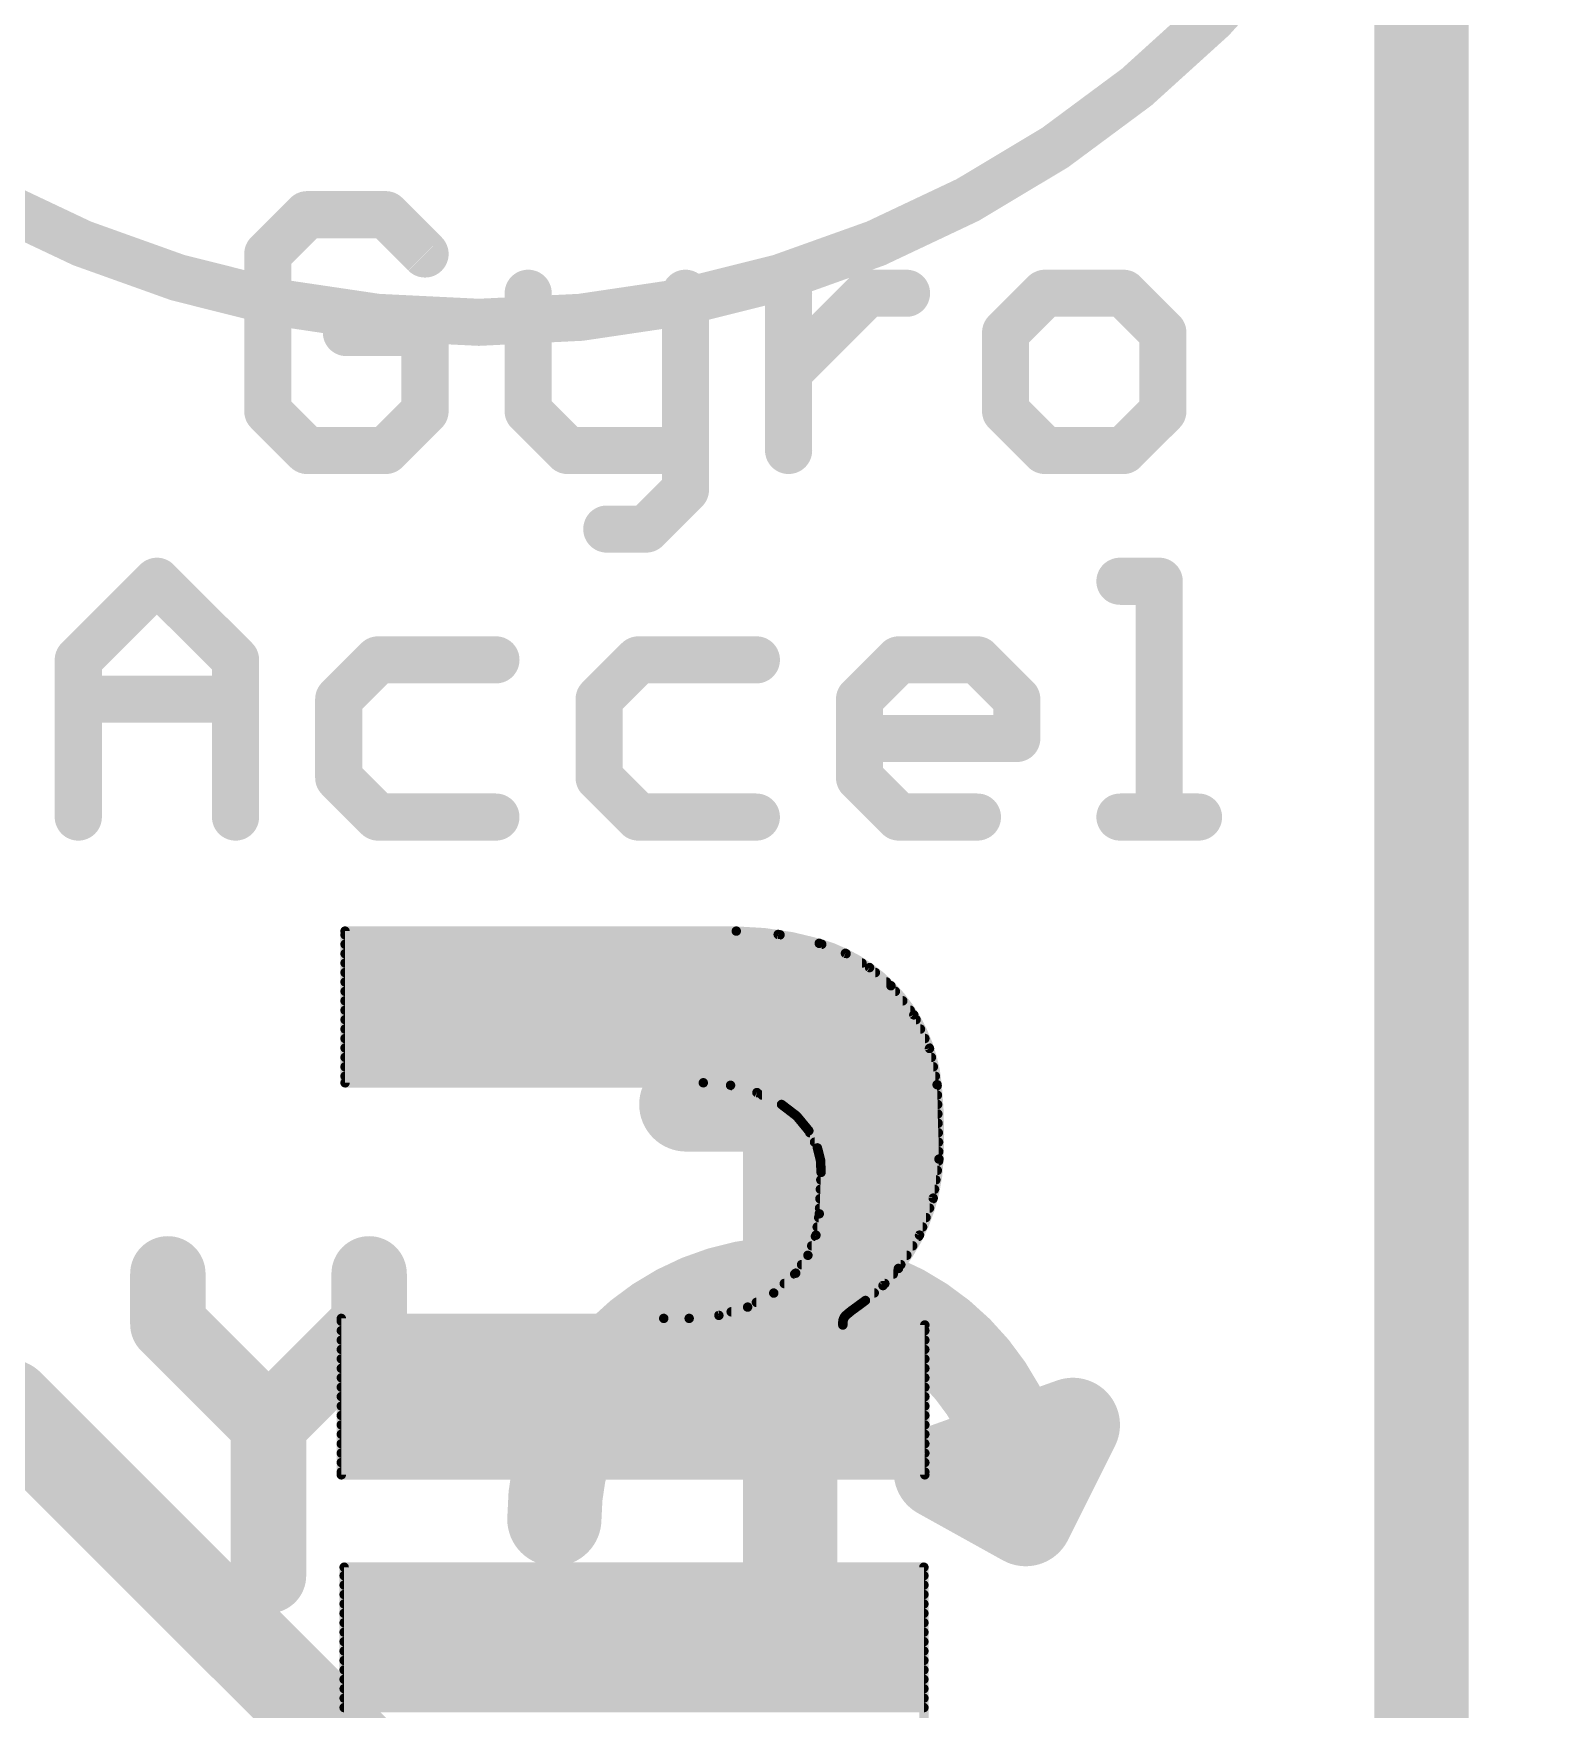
# Model space of a CAD drawing. Extents: x -1.8 to 15.6, y -0.3 to 28.3.
# Drawn here: x 11.5 to 15.557, y 18.867 to 23.384 of the extents above; entities that cross this region are included whole.
import ezdxf

# ---------------------------------------------------------------- set-up
doc = ezdxf.new("R2010")
doc.units = 0
for name, color, linetype in [('1', 12, 'CONTINUOUS'), ('16', 132, 'CONTINUOUS'), ('20', 53, 'CONTINUOUS'), ('21', 53, 'CONTINUOUS'), ('22', 53, 'CONTINUOUS'), ('39', 12, 'CONTINUOUS')]:
    doc.layers.add(name, color=color, linetype=linetype)

msp = doc.modelspace()

# ---------------------------------------------------------------- linework, layer by layer
at = {"layer": '1', "const_width": 0.254}
for points in [[(15.24, 0), (15.24, 27.94)], [(11.43, 19.685), (7.635, 19.685)], [(13.081, 18.034), (11.43, 19.685)]]:
    msp.add_lwpolyline(points, dxfattribs=at)
at = {"layer": '1', "const_width": 0.127}
for points in [[(11.4749, 19.7299, 1), (11.3851, 19.6401)], [(11.43, 19.6215, 1), (11.43, 19.7485)]]:
    msp.add_lwpolyline(points, format="xyb", dxfattribs=at)
at = {"layer": '16', "const_width": 0.254}
msp.add_lwpolyline([(15.24, 0), (15.24, 27.94)], dxfattribs=at)
at = {"layer": '20', "const_width": 0.2032}
msp.add_lwpolyline([(15.24, 0), (15.24, 27.94)], dxfattribs=at)
at = {"layer": '21'}
for points, const_width in [([(12.237, 22.8961), (12.131, 22.7902)], 0.127), ([(12.4488, 22.8961), (12.237, 22.8961)], 0.127), ([(12.5547, 22.7902), (12.4488, 22.8961)], 0.127), ([(12.131, 22.7902), (12.131, 22.3665)], 0.127), ([(12.8327, 22.6843), (12.8327, 22.3665)], 0.127), ([(13.2564, 22.6843), (13.2564, 22.1546)], 0.127), ([(13.5343, 22.2606), (13.5343, 22.6843)], 0.127), ([(13.5343, 22.4724), (13.7462, 22.6843)], 0.127), ([(13.7462, 22.6843), (13.8521, 22.6843)], 0.127), ([(14.2249, 22.6843), (14.119, 22.5783)], 0.127), ([(14.4368, 22.6843), (14.2249, 22.6843)], 0.127), ([(14.5427, 22.5783), (14.4368, 22.6843)], 0.127), ([(12.5547, 22.5783), (12.3429, 22.5783)], 0.127), ([(12.5547, 22.3665), (12.5547, 22.5783)], 0.127), ([(14.119, 22.5783), (14.119, 22.3665)], 0.127), ([(14.5427, 22.3665), (14.5427, 22.5783)], 0.127), ([(12.131, 22.3665), (12.237, 22.2606)], 0.127), ([(12.4488, 22.2606), (12.5547, 22.3665)], 0.127), ([(12.8327, 22.3665), (12.9386, 22.2606)], 0.127), ([(14.119, 22.3665), (14.2249, 22.2606)], 0.127), ([(14.4368, 22.2606), (14.5427, 22.3665)], 0.127), ([(12.237, 22.2606), (12.4488, 22.2606)], 0.127), ([(12.9386, 22.2606), (13.2564, 22.2606)], 0.127), ([(14.2249, 22.2606), (14.4368, 22.2606)], 0.127), ([(13.2564, 22.1546), (13.1504, 22.0487)], 0.127), ([(13.1504, 22.0487), (13.0445, 22.0487)], 0.127), ([(11.6205, 21.6962), (11.8323, 21.908)], 0.127), ([(11.8323, 21.908), (12.0442, 21.6962)], 0.127), ([(14.4271, 21.908), (14.533, 21.908)], 0.127), ([(14.533, 21.908), (14.533, 21.2725)], 0.127), ([(11.6205, 21.2725), (11.6205, 21.6962)], 0.127), ([(12.0442, 21.6962), (12.0442, 21.2725)], 0.127), ([(12.4281, 21.6962), (12.3221, 21.5903)], 0.127), ([(12.7458, 21.6962), (12.4281, 21.6962)], 0.127), ([(13.1297, 21.6962), (13.0238, 21.5903)], 0.127), ([(13.4475, 21.6962), (13.1297, 21.6962)], 0.127), ([(13.7254, 21.5903), (13.8313, 21.6962)], 0.127), ([(13.8313, 21.6962), (14.0432, 21.6962)], 0.127), ([(14.0432, 21.6962), (14.1491, 21.5903)], 0.127), ([(11.6205, 21.5903), (12.0442, 21.5903)], 0.127), ([(12.3221, 21.5903), (12.3221, 21.3784)], 0.127), ([(13.0238, 21.5903), (13.0238, 21.3784)], 0.127), ([(13.7254, 21.3784), (13.7254, 21.5903)], 0.127), ([(14.1491, 21.5903), (14.1491, 21.4843)], 0.127), ([(14.1491, 21.4843), (13.7254, 21.4843)], 0.127), ([(12.3221, 21.3784), (12.4281, 21.2725)], 0.127), ([(13.0238, 21.3784), (13.1297, 21.2725)], 0.127), ([(13.8313, 21.2725), (13.7254, 21.3784)], 0.127), ([(12.4281, 21.2725), (12.7458, 21.2725)], 0.127), ([(13.1297, 21.2725), (13.4475, 21.2725)], 0.127), ([(14.0432, 21.2725), (13.8313, 21.2725)], 0.127), ([(14.4271, 21.2725), (14.6389, 21.2725)], 0.127), ([(13.5382, 20.7772), (13.2842, 20.5232)], 0.254), ([(13.5382, 20.7772), (13.5382, 18.9992)], 0.254), ([(13.5382, 20.7772), (13.7922, 20.5232)], 0.254), ([(13.2588, 20.4978), (13.8176, 20.4978)], 0.254), ([(11.8618, 20.0413), (11.8618, 19.9057)], 0.2032), ([(12.4041, 19.9057), (12.4041, 20.0413)], 0.2032), ([(11.8618, 19.9057), (12.133, 19.6345)], 0.2032), ([(12.133, 19.6345), (12.4041, 19.9057)], 0.2032), ([(13.9446, 19.5072), (14.3002, 19.6342)], 0.254), ([(14.1732, 19.3802), (14.3002, 19.6342)], 0.254), ([(12.133, 19.6345), (12.133, 19.2278)], 0.2032), ([(14.1732, 19.3802), (13.9446, 19.5072)], 0.254)]:
    msp.add_lwpolyline(points, dxfattribs=dict(at, const_width=const_width))
for points, const_width in [([(12.237, 22.9279, 1), (12.237, 22.8644)], 0.0635), ([(12.2594, 22.8737, 1), (12.2145, 22.9186)], 0.0635), ([(12.4713, 22.9186, 1), (12.4264, 22.8737)], 0.0635), ([(12.4488, 22.8644, 1), (12.4488, 22.9279)], 0.0635), ([(12.1628, 22.7902, 1), (12.0993, 22.7902)], 0.0635), ([(12.1086, 22.8126, 1), (12.1535, 22.7677)], 0.0635), ([(12.5323, 22.7677, 1), (12.5772, 22.8126)], 0.0635), ([(12.8644, 22.6843, 1), (12.8009, 22.6843)], 0.0635), ([(13.2881, 22.6843, 1), (13.2246, 22.6843)], 0.0635), ([(13.5661, 22.6843, 1), (13.5026, 22.6843)], 0.0635), ([(13.7462, 22.716, 1), (13.7462, 22.6525)], 0.0635), ([(13.7686, 22.6618, 1), (13.7237, 22.7067)], 0.0635), ([(13.8521, 22.6525, 1), (13.8521, 22.716)], 0.0635), ([(14.2249, 22.716, 1), (14.2249, 22.6525)], 0.0635), ([(14.2474, 22.6618, 1), (14.2025, 22.7067)], 0.0635), ([(14.4592, 22.7067, 1), (14.4143, 22.6618)], 0.0635), ([(14.4368, 22.6525, 1), (14.4368, 22.716)], 0.0635), ([(12.3429, 22.6101, 1), (12.3429, 22.5466)], 0.0635), ([(12.5865, 22.5783, 1), (12.523, 22.5783)], 0.0635), ([(12.5547, 22.5466, 1), (12.5547, 22.6101)], 0.0635), ([(14.1508, 22.5783, 1), (14.0873, 22.5783)], 0.0635), ([(14.0966, 22.6008, 1), (14.1415, 22.5559)], 0.0635), ([(14.5745, 22.5783, 1), (14.511, 22.5783)], 0.0635), ([(14.5203, 22.5559, 1), (14.5652, 22.6008)], 0.0635), ([(13.5119, 22.4949, 1), (13.5568, 22.45)], 0.0635), ([(12.1535, 22.3889, 1), (12.1086, 22.344)], 0.0635), ([(12.5772, 22.344, 1), (12.5323, 22.3889)], 0.0635), ([(12.8551, 22.3889, 1), (12.8102, 22.344)], 0.0635), ([(14.1415, 22.3889, 1), (14.0966, 22.344)], 0.0635), ([(14.5652, 22.344, 1), (14.5203, 22.3889)], 0.0635), ([(12.0993, 22.3665, 1), (12.1628, 22.3665)], 0.0635), ([(12.523, 22.3665, 1), (12.5865, 22.3665)], 0.0635), ([(12.8009, 22.3665, 1), (12.8644, 22.3665)], 0.0635), ([(14.0873, 22.3665, 1), (14.1508, 22.3665)], 0.0635), ([(14.511, 22.3665, 1), (14.5745, 22.3665)], 0.0635), ([(12.237, 22.2923, 1), (12.237, 22.2288)], 0.0635), ([(12.4488, 22.2288, 1), (12.4488, 22.2923)], 0.0635), ([(12.9386, 22.2923, 1), (12.9386, 22.2288)], 0.0635), ([(13.2564, 22.2288, 1), (13.2564, 22.2923)], 0.0635), ([(14.2249, 22.2923, 1), (14.2249, 22.2288)], 0.0635), ([(14.4368, 22.2288, 1), (14.4368, 22.2923)], 0.0635), ([(12.2145, 22.2381, 1), (12.2594, 22.283)], 0.0635), ([(12.4264, 22.283, 1), (12.4713, 22.2381)], 0.0635), ([(12.9161, 22.2381, 1), (12.9611, 22.283)], 0.0635), ([(13.5026, 22.2606, 1), (13.5661, 22.2606)], 0.0635), ([(14.2025, 22.2381, 1), (14.2474, 22.283)], 0.0635), ([(14.4143, 22.283, 1), (14.4592, 22.2381)], 0.0635), ([(13.2246, 22.1546, 1), (13.2881, 22.1546)], 0.0635), ([(13.2788, 22.1322, 1), (13.2339, 22.1771)], 0.0635), ([(13.0445, 22.0805, 1), (13.0445, 22.017)], 0.0635), ([(13.128, 22.0712, 1), (13.1729, 22.0263)], 0.0635), ([(13.1504, 22.017, 1), (13.1504, 22.0805)], 0.0635), ([(11.8548, 21.9305, 1), (11.8099, 21.8856)], 0.0635), ([(11.8548, 21.8856, 1), (11.8099, 21.9305)], 0.0635), ([(14.4271, 21.9398, 1), (14.4271, 21.8763)], 0.0635), ([(14.5647, 21.908, 1), (14.5012, 21.908)], 0.0635), ([(14.533, 21.8763, 1), (14.533, 21.9398)], 0.0635), ([(11.6523, 21.6962, 1), (11.5887, 21.6962)], 0.0635), ([(11.598, 21.7186, 1), (11.643, 21.6737)], 0.0635), ([(12.0759, 21.6962, 1), (12.0124, 21.6962)], 0.0635), ([(12.0217, 21.6737, 1), (12.0666, 21.7186)], 0.0635), ([(12.4281, 21.7279, 1), (12.4281, 21.6644)], 0.0635), ([(12.4505, 21.6737, 1), (12.4056, 21.7186)], 0.0635), ([(12.7458, 21.6644, 1), (12.7458, 21.7279)], 0.0635), ([(13.1297, 21.7279, 1), (13.1297, 21.6644)], 0.0635), ([(13.1521, 21.6737, 1), (13.1072, 21.7186)], 0.0635), ([(13.4475, 21.6644, 1), (13.4475, 21.7279)], 0.0635), ([(13.8313, 21.7279, 1), (13.8313, 21.6644)], 0.0635), ([(13.8538, 21.6737, 1), (13.8089, 21.7186)], 0.0635), ([(14.0656, 21.7186, 1), (14.0207, 21.6737)], 0.0635), ([(14.0432, 21.6644, 1), (14.0432, 21.7279)], 0.0635), ([(11.6205, 21.622, 1), (11.6205, 21.5585)], 0.0635), ([(12.0442, 21.5585, 1), (12.0442, 21.622)], 0.0635), ([(12.3539, 21.5903, 1), (12.2904, 21.5903)], 0.0635), ([(12.2997, 21.6127, 1), (12.3446, 21.5678)], 0.0635), ([(13.0555, 21.5903, 1), (12.992, 21.5903)], 0.0635), ([(13.0013, 21.6127, 1), (13.0462, 21.5678)], 0.0635), ([(13.7572, 21.5903, 1), (13.6937, 21.5903)], 0.0635), ([(13.703, 21.6127, 1), (13.7479, 21.5678)], 0.0635), ([(14.1809, 21.5903, 1), (14.1174, 21.5903)], 0.0635), ([(14.1267, 21.5678, 1), (14.1716, 21.6127)], 0.0635), ([(13.7254, 21.5161, 1), (13.7254, 21.4526)], 0.0635), ([(14.1491, 21.4526, 1), (14.1491, 21.5161)], 0.0635), ([(14.1174, 21.4843, 1), (14.1809, 21.4843)], 0.0635), ([(12.3446, 21.4009, 1), (12.2997, 21.356)], 0.0635), ([(13.0462, 21.4009, 1), (13.0013, 21.356)], 0.0635), ([(13.7479, 21.4009, 1), (13.703, 21.356)], 0.0635), ([(12.2904, 21.3784, 1), (12.3539, 21.3784)], 0.0635), ([(12.992, 21.3784, 1), (13.0555, 21.3784)], 0.0635), ([(13.6937, 21.3784, 1), (13.7572, 21.3784)], 0.0635), ([(12.4281, 21.3042, 1), (12.4281, 21.2408)], 0.0635), ([(12.4056, 21.25, 1), (12.4505, 21.295)], 0.0635), ([(12.7458, 21.2408, 1), (12.7458, 21.3042)], 0.0635), ([(13.1297, 21.3042, 1), (13.1297, 21.2408)], 0.0635), ([(13.1072, 21.25, 1), (13.1521, 21.295)], 0.0635), ([(13.4475, 21.2408, 1), (13.4475, 21.3042)], 0.0635), ([(13.8313, 21.3042, 1), (13.8313, 21.2408)], 0.0635), ([(13.8089, 21.25, 1), (13.8538, 21.295)], 0.0635), ([(14.0432, 21.2408, 1), (14.0432, 21.3042)], 0.0635), ([(14.4271, 21.3042, 1), (14.4271, 21.2408)], 0.0635), ([(14.6389, 21.2408, 1), (14.6389, 21.3042)], 0.0635), ([(11.5887, 21.2725, 1), (11.6523, 21.2725)], 0.0635), ([(12.0124, 21.2725, 1), (12.0759, 21.2725)], 0.0635), ([(14.5012, 21.2725, 1), (14.5647, 21.2725)], 0.0635), ([(13.6017, 20.7772, 1), (13.4747, 20.7772)], 0.127), ([(13.5831, 20.8221, 1), (13.4933, 20.7323)], 0.127), ([(13.5831, 20.7323, 1), (13.4933, 20.8221)], 0.127), ([(13.2588, 20.5613, 1), (13.2588, 20.4343)], 0.127), ([(13.2393, 20.5681, 1), (13.3291, 20.4783)], 0.127), ([(13.7473, 20.4783, 1), (13.8371, 20.5681)], 0.127), ([(13.8176, 20.4343, 1), (13.8176, 20.5613)], 0.127), ([(11.9126, 20.0413, 1), (11.811, 20.0413)], 0.1016), ([(12.4549, 20.0413, 1), (12.3533, 20.0413)], 0.1016), ([(14.1732, 19.3802, 1), (12.9032, 19.3802)], 0.254), ([(11.8977, 19.9416, 1), (11.8259, 19.8698)], 0.1016), ([(12.44, 19.8698, 1), (12.3682, 19.9416)], 0.1016), ([(11.811, 19.9057, 1), (11.9126, 19.9057)], 0.1016), ([(12.3533, 19.9057, 1), (12.4549, 19.9057)], 0.1016), ([(14.357, 19.6058, 1), (14.2434, 19.6626)], 0.127), ([(14.3216, 19.5744, 1), (14.2788, 19.694)], 0.127), ([(12.097, 19.6705, 1), (12.1689, 19.5986)], 0.1016), ([(12.1838, 19.6345, 1), (12.0822, 19.6345)], 0.1016), ([(12.097, 19.5986, 1), (12.1689, 19.6705)], 0.1016), ([(13.9754, 19.5627, 1), (13.9138, 19.4517)], 0.127), ([(13.9232, 19.567, 1), (13.966, 19.4474)], 0.127), ([(14.1164, 19.4086, 1), (14.23, 19.3518)], 0.127), ([(14.1424, 19.3247, 1), (14.204, 19.4357)], 0.127), ([(12.8397, 19.3802, 1), (12.9667, 19.3802)], 0.127), ([(14.1097, 19.3802, 1), (14.2367, 19.3802)], 0.127), ([(12.0822, 19.2278, 1), (12.1838, 19.2278)], 0.1016), ([(13.4747, 18.9992, 1), (13.6017, 18.9992)], 0.127)]:
    msp.add_lwpolyline(points, format="xyb", dxfattribs=dict(at, const_width=const_width))
at = {"layer": '22'}
for points, const_width in [([(12.3393, 20.9715, 1), (12.3393, 20.9588)], 0.0127), ([(12.3393, 20.9715, 1), (12.3393, 20.9588)], 0.0127), ([(12.3456, 20.9651, 1), (12.3329, 20.9651)], 0.0127), ([(12.3456, 20.9651, 1), (12.3329, 20.9651)], 0.0127), ([(12.3393, 20.9614, 1), (12.3393, 20.9487)], 0.0127), ([(13.3939, 20.9715, 1), (13.3929, 20.9588)], 0.0127), ([(13.3935, 20.9715, 1), (13.3933, 20.9588)], 0.0127), ([(13.617, 20.9321, 0.0668), (13.3934, 20.9651)], 0.0254), ([(13.3934, 20.9588, 1), (13.3934, 20.9715)], 0.0127), ([(13.3934, 20.9588, 1), (13.3934, 20.9715)], 0.0127), ([(13.5076, 20.9623, 1), (13.5049, 20.9499)], 0.0127), ([(13.5058, 20.9498, 1), (13.5068, 20.9624)], 0.0127), ([(13.5113, 20.9487, 1), (13.5113, 20.9614)], 0.0127), ([(12.3393, 20.936, 1), (12.3393, 20.9232)], 0.0127), ([(12.3393, 20.9106, 1), (12.3393, 20.8978)], 0.0127), ([(13.6192, 20.9381, 1), (13.6147, 20.9262)], 0.0127), ([(13.81, 20.8178, 0.1281), (13.617, 20.9321)], 0.0254), ([(13.6187, 20.9382, 1), (13.6152, 20.926)], 0.0127), ([(13.6152, 20.926, 1), (13.6187, 20.9382)], 0.0127), ([(13.6156, 20.9259, 1), (13.6183, 20.9383)], 0.0127), ([(13.6236, 20.9232, 1), (13.6236, 20.936)], 0.0127), ([(13.6907, 20.9107, 1), (13.6843, 20.8997)], 0.0127), ([(13.6852, 20.8993, 1), (13.6898, 20.9111)], 0.0127), ([(13.6892, 20.8978, 1), (13.6892, 20.9106)], 0.0127), ([(12.3393, 20.8852, 1), (12.3393, 20.8725)], 0.0127), ([(13.7321, 20.8725, 1), (13.7321, 20.8852)], 0.0127), ([(13.7566, 20.8716, 1), (13.7483, 20.8619)], 0.0127), ([(13.7492, 20.8613, 1), (13.7557, 20.8722)], 0.0127), ([(12.3393, 20.8598, 1), (12.3393, 20.847)], 0.0127), ([(12.3393, 20.8344, 1), (12.3393, 20.8216)], 0.0127), ([(13.7681, 20.847, 1), (13.7681, 20.8598)], 0.0127), ([(13.798, 20.8216, 1), (13.798, 20.8344)], 0.0127), ([(13.815, 20.8217, 1), (13.805, 20.8139)], 0.0127), ([(13.9345, 20.5511, 0.1741), (13.81, 20.8178)], 0.0254), ([(13.8145, 20.8223, 1), (13.8055, 20.8133)], 0.0127), ([(13.8055, 20.8134, 1), (13.8145, 20.8223)], 0.0127), ([(13.8059, 20.813, 1), (13.8141, 20.8227)], 0.0127), ([(12.3393, 20.809, 1), (12.3393, 20.7963)], 0.0127), ([(12.3393, 20.7836, 1), (12.3393, 20.7708)], 0.0127), ([(13.822, 20.7963, 1), (13.822, 20.809)], 0.0127), ([(13.8419, 20.7708, 1), (13.8419, 20.7836)], 0.0127), ([(12.3393, 20.7582, 1), (12.3393, 20.7454)], 0.0127), ([(12.3393, 20.7328, 1), (12.3393, 20.7201)], 0.0127), ([(13.8619, 20.7454, 1), (13.8619, 20.7582)], 0.0127), ([(13.8775, 20.742, 1), (13.866, 20.7366)], 0.0127), ([(13.8667, 20.7354, 1), (13.8767, 20.7433)], 0.0127), ([(13.8778, 20.7201, 1), (13.8778, 20.7328)], 0.0127), ([(12.3393, 20.7074, 1), (12.3393, 20.6946)], 0.0127), ([(13.8896, 20.6946, 1), (13.8896, 20.7074)], 0.0127), ([(12.3393, 20.682, 1), (12.3393, 20.6692)], 0.0127), ([(12.3393, 20.6566, 1), (12.3393, 20.6439)], 0.0127), ([(13.9015, 20.6692, 1), (13.9015, 20.682)], 0.0127), ([(13.9202, 20.6502, 1), (13.9077, 20.6475)], 0.0127), ([(13.9082, 20.6462, 1), (13.9197, 20.6515)], 0.0127), ([(13.9133, 20.6439, 1), (13.9133, 20.6566)], 0.0127), ([(12.3393, 20.6312, 1), (12.3393, 20.6184)], 0.0127), ([(12.3393, 20.6058, 1), (12.3393, 20.593)], 0.0127), ([(13.919, 20.6184, 1), (13.919, 20.6312)], 0.0127), ([(13.9243, 20.593, 1), (13.9243, 20.6058)], 0.0127), ([(12.3393, 20.5804, 1), (12.3393, 20.5677)], 0.0127), ([(12.3393, 20.5626, 1), (12.3393, 20.5499)], 0.0127), ([(12.3393, 20.5626, 1), (12.3393, 20.5499)], 0.0127), ([(12.3329, 20.5562, 1), (12.3456, 20.5562)], 0.0127), ([(12.3329, 20.5562, 1), (12.3456, 20.5562)], 0.0127), ([(13.305, 20.5625, 1), (13.3039, 20.5499)], 0.0127), ([(13.5154, 20.4978, 0.136), (13.3045, 20.5562)], 0.0254), ([(13.3045, 20.5626, 1), (13.3045, 20.5499)], 0.0127), ([(13.3045, 20.5499, 1), (13.3045, 20.5626)], 0.0127), ([(13.3045, 20.5499, 1), (13.3045, 20.5626)], 0.0127), ([(13.3796, 20.5557, 1), (13.3762, 20.5435)], 0.0127), ([(13.3815, 20.555, 1), (13.3815, 20.5422)], 0.0127), ([(13.3774, 20.5433, 1), (13.3785, 20.5559)], 0.0127), ([(13.9408, 20.5513, 1), (13.9281, 20.551)], 0.0127), ([(13.9395, 20.3505, 0.0335), (13.9345, 20.5511)], 0.0254), ([(13.9408, 20.5517, 1), (13.9282, 20.5505)], 0.0127), ([(13.9282, 20.5505, 1), (13.9408, 20.5517)], 0.0127), ([(13.9283, 20.5498, 1), (13.9407, 20.5524)], 0.0127), ([(13.9297, 20.5677, 1), (13.9297, 20.5804)], 0.0127), ([(13.9345, 20.5422, 1), (13.9345, 20.555)], 0.0127), ([(13.4518, 20.5356, 1), (13.4462, 20.5242)], 0.0127), ([(13.4473, 20.5238, 1), (13.4507, 20.536)], 0.0127), ([(13.4629, 20.5296, 1), (13.4629, 20.5168)], 0.0127), ([(13.5192, 20.5029, 1), (13.5115, 20.4928)], 0.0127), ([(13.5154, 20.5042, 1), (13.5154, 20.4915)], 0.0127), ([(13.6119, 20.3809, 0.1719), (13.5154, 20.4978)], 0.0254), ([(13.5186, 20.5033, 1), (13.5121, 20.4924)], 0.0127), ([(13.5121, 20.4924, 1), (13.5186, 20.5033)], 0.0127), ([(13.5126, 20.4921, 1), (13.5181, 20.5035)], 0.0127), ([(13.9352, 20.5168, 1), (13.9352, 20.5296)], 0.0127), ([(13.9358, 20.4915, 1), (13.9358, 20.5042)], 0.0127), ([(13.5486, 20.4788, 1), (13.5486, 20.466)], 0.0127), ([(13.5611, 20.4706, 1), (13.5513, 20.4625)], 0.0127), ([(13.5523, 20.4615, 1), (13.56, 20.4716)], 0.0127), ([(13.9364, 20.466, 1), (13.9364, 20.4788)], 0.0127), ([(13.5723, 20.4534, 1), (13.5723, 20.4407)], 0.0127), ([(13.5946, 20.4298, 1), (13.5832, 20.4241)], 0.0127), ([(13.584, 20.4229, 1), (13.5938, 20.431)], 0.0127), ([(13.5916, 20.428, 1), (13.5916, 20.4153)], 0.0127), ([(13.9371, 20.4407, 1), (13.9371, 20.4534)], 0.0127), ([(13.9377, 20.4153, 1), (13.9377, 20.428)], 0.0127), ([(13.6043, 20.4026, 1), (13.6043, 20.3898)], 0.0127), ([(13.618, 20.3825, 1), (13.6057, 20.3793)], 0.0127), ([(13.622, 20.3149, 0.0992), (13.6119, 20.3809)], 0.0254), ([(13.6178, 20.3831, 1), (13.6059, 20.3787)], 0.0127), ([(13.6059, 20.3787, 1), (13.6178, 20.3831)], 0.0127), ([(13.6062, 20.3781, 1), (13.6176, 20.3838)], 0.0127), ([(13.6145, 20.3772, 1), (13.6145, 20.3645)], 0.0127), ([(13.9383, 20.3898, 1), (13.9383, 20.4026)], 0.0127), ([(13.939, 20.3645, 1), (13.939, 20.3772)], 0.0127), ([(13.6265, 20.3488, 1), (13.6139, 20.3481)], 0.0127), ([(13.6204, 20.3518, 1), (13.6204, 20.3391)], 0.0127), ([(13.6141, 20.3468, 1), (13.6264, 20.35)], 0.0127), ([(13.6217, 20.3264, 1), (13.6217, 20.3136)], 0.0127), ([(13.8303, 20.0558, 0.1577), (13.9395, 20.3505)], 0.0254), ([(13.9331, 20.3508, 1), (13.9458, 20.3503)], 0.0127), ([(13.9458, 20.3503, 1), (13.9331, 20.3508)], 0.0127), ([(13.9458, 20.3496, 1), (13.9332, 20.3514)], 0.0127), ([(13.9331, 20.3504, 1), (13.9458, 20.3507)], 0.0127), ([(13.935, 20.3136, 1), (13.935, 20.3264)], 0.0127), ([(13.9387, 20.3391, 1), (13.9387, 20.3518)], 0.0127), ([(13.622, 20.3149, 0.0006), (13.617, 20.2031)], 0.0254), ([(13.6211, 20.301, 1), (13.6211, 20.2883)], 0.0127), ([(13.6156, 20.3152, 1), (13.6283, 20.3146)], 0.0127), ([(13.6283, 20.3146, 1), (13.6156, 20.3152)], 0.0127), ([(13.6283, 20.3146, 1), (13.6156, 20.3152)], 0.0127), ([(13.6156, 20.3146, 1), (13.6283, 20.3153)], 0.0127), ([(13.9312, 20.2883, 1), (13.9312, 20.301)], 0.0127), ([(13.6188, 20.2502, 1), (13.6188, 20.2374)], 0.0127), ([(13.6199, 20.2756, 1), (13.6199, 20.2629)], 0.0127), ([(13.9177, 20.2463, 1), (13.9303, 20.2444)], 0.0127), ([(13.9299, 20.2432, 1), (13.918, 20.2476)], 0.0127), ([(13.9234, 20.2374, 1), (13.9234, 20.2502)], 0.0127), ([(13.9275, 20.2629, 1), (13.9275, 20.2756)], 0.0127), ([(13.5535, 20.0431, 0.1688), (13.617, 20.2031)], 0.0254), ([(13.6154, 20.1994, 1), (13.6154, 20.1867)], 0.0127), ([(13.6106, 20.2034, 1), (13.6233, 20.2028)], 0.0127), ([(13.6106, 20.2034, 1), (13.6233, 20.2028)], 0.0127), ([(13.6233, 20.2028, 1), (13.6106, 20.2034)], 0.0127), ([(13.6233, 20.2021, 1), (13.6107, 20.2041)], 0.0127), ([(13.6177, 20.2248, 1), (13.6177, 20.2121)], 0.0127), ([(13.9046, 20.1867, 1), (13.9046, 20.1994)], 0.0127), ([(13.914, 20.2121, 1), (13.914, 20.2248)], 0.0127), ([(13.6067, 20.1486, 1), (13.6067, 20.1359)], 0.0127), ([(13.6017, 20.1465, 1), (13.6143, 20.1445)], 0.0127), ([(13.6139, 20.1431, 1), (13.6021, 20.1478)], 0.0127), ([(13.6114, 20.174, 1), (13.6114, 20.1612)], 0.0127), ([(13.8811, 20.1479, 1), (13.893, 20.1435)], 0.0127), ([(13.8924, 20.1423, 1), (13.8817, 20.1491)], 0.0127), ([(13.8848, 20.1359, 1), (13.8848, 20.1486)], 0.0127), ([(13.8952, 20.1612, 1), (13.8952, 20.174)], 0.0127), ([(13.5865, 20.0978, 1), (13.5865, 20.085)], 0.0127), ([(13.5917, 20.0877, 1), (13.5812, 20.0948)], 0.0127), ([(13.5966, 20.1232, 1), (13.5966, 20.1105)], 0.0127), ([(13.8528, 20.085, 1), (13.8528, 20.0978)], 0.0127), ([(13.8688, 20.1105, 1), (13.8688, 20.1232)], 0.0127), ([(13.5692, 20.0724, 1), (13.5692, 20.0597)], 0.0127), ([(13.5806, 20.0936, 1), (13.5924, 20.0889)], 0.0127), ([(13.7414, 19.9695, 0.0664), (13.8303, 20.0558)], 0.0254), ([(13.8253, 20.0598, 1), (13.8353, 20.0519)], 0.0127), ([(13.8249, 20.0592, 1), (13.8356, 20.0524)], 0.0127), ([(13.8353, 20.0519, 1), (13.8253, 20.0598)], 0.0127), ([(13.835, 20.0516, 1), (13.8256, 20.0601)], 0.0127), ([(13.8367, 20.0597, 1), (13.8367, 20.0724)], 0.0127), ([(13.4239, 19.9517, 0.1229), (13.5535, 20.0431)], 0.0254), ([(13.5227, 20.0216, 1), (13.5227, 20.0088)], 0.0127), ([(13.5507, 20.047, 1), (13.5507, 20.0343)], 0.0127), ([(13.5482, 20.0467, 1), (13.5587, 20.0395)], 0.0127), ([(13.5487, 20.0473, 1), (13.5583, 20.039)], 0.0127), ([(13.5583, 20.039, 1), (13.5487, 20.0473)], 0.0127), ([(13.5577, 20.0384, 1), (13.5492, 20.0478)], 0.0127), ([(13.784, 20.014, 1), (13.7934, 20.0055)], 0.0127), ([(13.7928, 20.0049, 1), (13.7846, 20.0146)], 0.0127), ([(13.7936, 20.0088, 1), (13.7936, 20.0216)], 0.0127), ([(13.8165, 20.0343, 1), (13.8165, 20.047)], 0.0127), ([(13.4475, 19.9708, 1), (13.4475, 19.9581)], 0.0127), ([(13.49, 19.9942, 1), (13.4986, 19.9848)], 0.0127), ([(13.4947, 19.9962, 1), (13.4947, 19.9835)], 0.0127), ([(13.4973, 19.9839, 1), (13.4913, 19.9951)], 0.0127), ([(13.7033, 19.9415, 0.0022), (13.7414, 19.9695)], 0.0254), ([(13.7344, 19.9581, 1), (13.7344, 19.9708)], 0.0127), ([(13.7376, 19.9746, 1), (13.7452, 19.9644)], 0.0127), ([(13.7373, 19.9744, 1), (13.7455, 19.9647)], 0.0127), ([(13.7451, 19.9644, 1), (13.7376, 19.9746)], 0.0127), ([(13.7452, 19.9644, 1), (13.7376, 19.9746)], 0.0127), ([(13.7652, 19.9835, 1), (13.7652, 19.9962)], 0.0127), ([(12.3292, 19.9276, 1), (12.3292, 19.9149)], 0.0127), ([(12.3292, 19.9276, 1), (12.3292, 19.9149)], 0.0127), ([(12.3355, 19.9212, 1), (12.3228, 19.9212)], 0.0127), ([(12.3355, 19.9212, 1), (12.3228, 19.9212)], 0.0127), ([(12.3292, 19.92, 1), (12.3292, 19.9073)], 0.0127), ([(13.198, 19.9276, 1), (13.1978, 19.9149)], 0.0127), ([(13.1979, 19.9212, 0.0064), (13.2664, 19.9212)], 0.0254), ([(13.1979, 19.9149, 1), (13.1979, 19.9276)], 0.0127), ([(13.2664, 19.9212, 0.0895), (13.4239, 19.9517)], 0.0254), ([(13.2663, 19.9276, 1), (13.2665, 19.9149)], 0.0127), ([(13.2657, 19.9275, 1), (13.267, 19.9149)], 0.0127), ([(13.2665, 19.9149, 1), (13.2663, 19.9276)], 0.0127), ([(13.2664, 19.9149, 1), (13.2664, 19.9276)], 0.0127), ([(13.3447, 19.9355, 1), (13.3483, 19.9233)], 0.0127), ([(13.3471, 19.9231, 1), (13.3458, 19.9357)], 0.0127), ([(13.3797, 19.9454, 1), (13.3797, 19.9326)], 0.0127), ([(13.4216, 19.9576, 1), (13.4262, 19.9458)], 0.0127), ([(13.4209, 19.9573, 1), (13.4269, 19.9461)], 0.0127), ([(13.4262, 19.9458, 1), (13.4216, 19.9576)], 0.0127), ([(13.4256, 19.9456, 1), (13.4221, 19.9578)], 0.0127), ([(13.6868, 19.911, 1), (13.6741, 19.911)], 0.0127), ([(13.6868, 19.911, 1), (13.6741, 19.911)], 0.0127), ([(13.6881, 19.9288, 0.205), (13.6805, 19.911)], 0.0254), ([(13.6772, 19.9243, 1), (13.6877, 19.9171)], 0.0127), ([(13.6887, 19.9194, 1), (13.6762, 19.922)], 0.0127), ([(13.681, 19.9073, 1), (13.681, 19.92)], 0.0127), ([(13.684, 19.9337, 1), (13.6921, 19.9239)], 0.0127), ([(13.7033, 19.9415, 0.0333), (13.6881, 19.9288)], 0.0254), ([(13.6837, 19.9334, 1), (13.6925, 19.9242)], 0.0127), ([(13.6933, 19.9252, 1), (13.6829, 19.9324)], 0.0127), ([(13.6925, 19.9242, 1), (13.6837, 19.9334)], 0.0127), ([(13.6995, 19.9467, 1), (13.707, 19.9364)], 0.0127), ([(13.6995, 19.9466, 1), (13.707, 19.9364)], 0.0127), ([(13.7073, 19.9366, 1), (13.6992, 19.9464)], 0.0127), ([(13.707, 19.9364, 1), (13.6995, 19.9467)], 0.0127), ([(13.7003, 19.9326, 1), (13.7003, 19.9454)], 0.0127), ([(12.3292, 19.8946, 1), (12.3292, 19.8819)], 0.0127), ([(13.6741, 19.911, 1), (13.6868, 19.911)], 0.0127), ([(13.6741, 19.9034, 1), (13.6868, 19.9034)], 0.0127), ([(13.6741, 19.9034, 1), (13.6868, 19.9034)], 0.0127), ([(13.6743, 19.9123, 1), (13.6867, 19.9098)], 0.0127), ([(13.6805, 19.9098, 1), (13.6805, 19.8971)], 0.0127), ([(13.6805, 19.9098, 1), (13.6805, 19.8971)], 0.0127), ([(13.9077, 19.9034, 1), (13.895, 19.9034)], 0.0127), ([(13.9077, 19.9034, 1), (13.895, 19.9034)], 0.0127), ([(13.9014, 19.8971, 1), (13.9014, 19.9098)], 0.0127), ([(13.9014, 19.8971, 1), (13.9014, 19.9098)], 0.0127), ([(13.9014, 19.8819, 1), (13.9014, 19.8946)], 0.0127), ([(12.3292, 19.8692, 1), (12.3292, 19.8564)], 0.0127), ([(12.3292, 19.8438, 1), (12.3292, 19.8311)], 0.0127), ([(13.9014, 19.8564, 1), (13.9014, 19.8692)], 0.0127), ([(13.9014, 19.8311, 1), (13.9014, 19.8438)], 0.0127), ([(12.3292, 19.8184, 1), (12.3292, 19.8056)], 0.0127), ([(12.3292, 19.793, 1), (12.3292, 19.7802)], 0.0127), ([(13.9014, 19.8056, 1), (13.9014, 19.8184)], 0.0127), ([(13.9014, 19.7802, 1), (13.9014, 19.793)], 0.0127), ([(12.3292, 19.7422, 1), (12.3292, 19.7294)], 0.0127), ([(12.3292, 19.7676, 1), (12.3292, 19.7549)], 0.0127), ([(13.9014, 19.7549, 1), (13.9014, 19.7676)], 0.0127), ([(13.9014, 19.7294, 1), (13.9014, 19.7422)], 0.0127), ([(12.3292, 19.7168, 1), (12.3292, 19.704)], 0.0127), ([(12.3292, 19.6914, 1), (12.3292, 19.6787)], 0.0127), ([(13.9014, 19.704, 1), (13.9014, 19.7168)], 0.0127), ([(13.9014, 19.6787, 1), (13.9014, 19.6914)], 0.0127), ([(12.3292, 19.666, 1), (12.3292, 19.6532)], 0.0127), ([(13.9014, 19.6532, 1), (13.9014, 19.666)], 0.0127), ([(12.3292, 19.6406, 1), (12.3292, 19.6278)], 0.0127), ([(12.3292, 19.6152, 1), (12.3292, 19.6025)], 0.0127), ([(13.9014, 19.6278, 1), (13.9014, 19.6406)], 0.0127), ([(13.9014, 19.6025, 1), (13.9014, 19.6152)], 0.0127), ([(12.3292, 19.5898, 1), (12.3292, 19.577)], 0.0127), ([(12.3292, 19.5644, 1), (12.3292, 19.5516)], 0.0127), ([(13.9014, 19.577, 1), (13.9014, 19.5898)], 0.0127), ([(13.9014, 19.5516, 1), (13.9014, 19.5644)], 0.0127), ([(12.3292, 19.539, 1), (12.3292, 19.5263)], 0.0127), ([(12.3292, 19.5136, 1), (12.3292, 19.5008)], 0.0127), ([(13.9014, 19.5263, 1), (13.9014, 19.539)], 0.0127), ([(13.9014, 19.5008, 1), (13.9014, 19.5136)], 0.0127), ([(12.3292, 19.506, 1), (12.3292, 19.4933)], 0.0127), ([(12.3292, 19.506, 1), (12.3292, 19.4933)], 0.0127), ([(12.3228, 19.4996, 1), (12.3355, 19.4996)], 0.0127), ([(12.3228, 19.4996, 1), (12.3355, 19.4996)], 0.0127), ([(13.895, 19.4996, 1), (13.9077, 19.4996)], 0.0127), ([(13.895, 19.4996, 1), (13.9077, 19.4996)], 0.0127), ([(13.9014, 19.4933, 1), (13.9014, 19.506)], 0.0127), ([(13.9014, 19.4933, 1), (13.9014, 19.506)], 0.0127), ([(12.3431, 19.2506, 1), (12.3304, 19.2506)], 0.0127), ([(12.3368, 19.257, 1), (12.3368, 19.2443)], 0.0127), ([(13.9052, 19.2506, 1), (13.8925, 19.2506)], 0.0127), ([(13.8989, 19.2443, 1), (13.8989, 19.257)], 0.0127), ([(12.3368, 19.2342, 1), (12.3368, 19.2215)], 0.0127), ([(12.3368, 19.2088, 1), (12.3368, 19.196)], 0.0127), ([(13.8989, 19.2215, 1), (13.8989, 19.2342)], 0.0127), ([(13.8989, 19.196, 1), (13.8989, 19.2088)], 0.0127), ([(12.3368, 19.1834, 1), (12.3368, 19.1706)], 0.0127), ([(12.3368, 19.158, 1), (12.3368, 19.1453)], 0.0127), ([(13.8989, 19.1706, 1), (13.8989, 19.1834)], 0.0127), ([(13.8989, 19.1453, 1), (13.8989, 19.158)], 0.0127), ([(12.3368, 19.1326, 1), (12.3368, 19.1198)], 0.0127), ([(12.3368, 19.1072, 1), (12.3368, 19.0944)], 0.0127), ([(13.8989, 19.1198, 1), (13.8989, 19.1326)], 0.0127), ([(13.8989, 19.0944, 1), (13.8989, 19.1072)], 0.0127), ([(12.3368, 19.0818, 1), (12.3368, 19.0691)], 0.0127), ([(13.8989, 19.0691, 1), (13.8989, 19.0818)], 0.0127), ([(12.3368, 19.0564, 1), (12.3368, 19.0436)], 0.0127), ([(12.3368, 19.031, 1), (12.3368, 19.0182)], 0.0127), ([(13.8989, 19.0436, 1), (13.8989, 19.0564)], 0.0127), ([(13.8989, 19.0182, 1), (13.8989, 19.031)], 0.0127), ([(12.3368, 19.0056, 1), (12.3368, 18.9929)], 0.0127), ([(12.3368, 18.9802, 1), (12.3368, 18.9674)], 0.0127), ([(13.8989, 18.9929, 1), (13.8989, 19.0056)], 0.0127), ([(13.8989, 18.9674, 1), (13.8989, 18.9802)], 0.0127), ([(12.3368, 18.9548, 1), (12.3368, 18.942)], 0.0127), ([(12.3368, 18.9294, 1), (12.3368, 18.9167)], 0.0127), ([(13.8989, 18.942, 1), (13.8989, 18.9548)], 0.0127), ([(13.8989, 18.9167, 1), (13.8989, 18.9294)], 0.0127), ([(12.3368, 18.904, 1), (12.3368, 18.8912)], 0.0127), ([(12.3368, 18.8786, 1), (12.3368, 18.8658)], 0.0127), ([(13.8989, 18.8912, 1), (13.8989, 18.904)], 0.0127), ([(13.8989, 18.8658, 1), (13.8989, 18.8786)], 0.0127)]:
    msp.add_lwpolyline(points, format="xyb", dxfattribs=dict(at, const_width=const_width))
at = {"layer": '22', "const_width": 0.0254}
for points in [[(13.3934, 20.9651), (12.3393, 20.9651)], [(12.3393, 20.9651), (12.3393, 20.5562)], [(13.3934, 20.9651), (12.3393, 20.9651)], [(12.3393, 20.9651), (12.3393, 20.5562)], [(12.3393, 20.955), (13.5113, 20.955)], [(13.5063, 20.9561), (13.3934, 20.9651)], [(13.617, 20.9321), (13.5063, 20.9561)], [(12.3393, 20.9296), (13.6236, 20.9296)], [(12.3393, 20.9042), (13.6892, 20.9042)], [(13.6875, 20.9052), (13.617, 20.9321)], [(13.7525, 20.8667), (13.6875, 20.9052)], [(12.3393, 20.8788), (13.7321, 20.8788)], [(13.81, 20.8178), (13.7525, 20.8667)], [(12.3393, 20.8534), (13.7681, 20.8534)], [(12.3393, 20.828), (13.798, 20.828)], [(13.8717, 20.7393), (13.81, 20.8178)], [(12.3393, 20.8026), (13.822, 20.8026)], [(12.3393, 20.7772), (13.8419, 20.7772)], [(12.3393, 20.7518), (13.8619, 20.7518)], [(12.3393, 20.7264), (13.8778, 20.7264)], [(13.914, 20.6488), (13.8717, 20.7393)], [(12.3393, 20.701), (13.8896, 20.701)], [(12.3393, 20.6756), (13.9015, 20.6756)], [(12.3393, 20.6502), (13.9133, 20.6502)], [(13.9345, 20.5511), (13.914, 20.6488)], [(12.3393, 20.6248), (13.919, 20.6248)], [(12.3393, 20.5994), (13.9243, 20.5994)], [(12.3393, 20.574), (13.9297, 20.574)], [(12.3393, 20.5562), (13.3045, 20.5562)], [(12.3393, 20.5562), (13.3045, 20.5562)], [(13.3045, 20.5562), (13.3779, 20.5496)], [(13.3779, 20.5496), (13.449, 20.5299)], [(13.3815, 20.5486), (13.9345, 20.5486)], [(13.9395, 20.3505), (13.9345, 20.5511)], [(13.449, 20.5299), (13.5154, 20.4978)], [(13.4629, 20.5232), (13.9352, 20.5232)], [(13.5154, 20.4978), (13.5562, 20.4666)], [(13.5154, 20.4978), (13.9358, 20.4978)], [(13.5486, 20.4724), (13.9364, 20.4724)], [(13.5562, 20.4666), (13.5889, 20.4269)], [(13.5723, 20.447), (13.9371, 20.447)], [(13.5889, 20.4269), (13.6119, 20.3809)], [(13.5916, 20.4216), (13.9377, 20.4216)], [(13.6043, 20.3962), (13.9383, 20.3962)], [(13.6119, 20.3809), (13.6202, 20.3484)], [(13.6145, 20.3708), (13.939, 20.3708)], [(13.6202, 20.3484), (13.622, 20.3149)], [(13.6204, 20.3454), (13.9387, 20.3454)], [(13.6217, 20.32), (13.935, 20.32)], [(13.924, 20.2454), (13.9395, 20.3505)], [(13.622, 20.3149), (13.617, 20.2031)], [(13.6211, 20.2946), (13.9312, 20.2946)], [(13.6188, 20.2438), (13.9234, 20.2438)], [(13.6199, 20.2692), (13.9275, 20.2692)], [(13.8871, 20.1457), (13.924, 20.2454)], [(13.617, 20.2031), (13.608, 20.1455)], [(13.6154, 20.193), (13.9046, 20.193)], [(13.6177, 20.2184), (13.914, 20.2184)], [(13.608, 20.1455), (13.5865, 20.0913)], [(13.6067, 20.1422), (13.8848, 20.1422)], [(13.6114, 20.1676), (13.8952, 20.1676)], [(13.8303, 20.0558), (13.8871, 20.1457)], [(13.5865, 20.0913), (13.5535, 20.0431)], [(13.5865, 20.0914), (13.8528, 20.0914)], [(13.5966, 20.1168), (13.8688, 20.1168)], [(13.5692, 20.066), (13.8367, 20.066)], [(13.7887, 20.0097), (13.8303, 20.0558)], [(13.5535, 20.0431), (13.4943, 19.9895)], [(13.5227, 20.0152), (13.7936, 20.0152)], [(13.5507, 20.0406), (13.8165, 20.0406)], [(13.7414, 19.9695), (13.7887, 20.0097)], [(13.4943, 19.9895), (13.4239, 19.9517)], [(13.4475, 19.9644), (13.7344, 19.9644)], [(13.4947, 19.9898), (13.7652, 19.9898)], [(13.7033, 19.9415), (13.7414, 19.9695)], [(13.2664, 19.9212), (12.3292, 19.9212)], [(12.3292, 19.9212), (12.3292, 19.4996)], [(13.1979, 19.9212), (12.3292, 19.9212)], [(12.3292, 19.9212), (12.3292, 19.4996)], [(12.3292, 19.9136), (13.681, 19.9136)], [(13.3465, 19.9294), (13.2664, 19.9212)], [(13.4239, 19.9517), (13.3465, 19.9294)], [(13.3797, 19.939), (13.7003, 19.939)], [(13.6805, 19.911), (13.6825, 19.9207)], [(13.6805, 19.9034), (13.6805, 19.911)], [(13.6805, 19.9034), (13.6805, 19.911)], [(13.6825, 19.9207), (13.6881, 19.9288)], [(13.6881, 19.9288), (13.7033, 19.9415)], [(12.3292, 19.8882), (13.9014, 19.8882)], [(13.9014, 19.9034), (13.6805, 19.9034)], [(13.9014, 19.9034), (13.6805, 19.9034)], [(13.9014, 19.4996), (13.9014, 19.9034)], [(13.9014, 19.4996), (13.9014, 19.9034)], [(12.3292, 19.8628), (13.9014, 19.8628)], [(12.3292, 19.8374), (13.9014, 19.8374)], [(12.3292, 19.812), (13.9014, 19.812)], [(12.3292, 19.7866), (13.9014, 19.7866)], [(12.3292, 19.7612), (13.9014, 19.7612)], [(12.3292, 19.7358), (13.9014, 19.7358)], [(12.3292, 19.7104), (13.9014, 19.7104)], [(12.3292, 19.685), (13.9014, 19.685)], [(12.3292, 19.6596), (13.9014, 19.6596)], [(12.3292, 19.6342), (13.9014, 19.6342)], [(12.3292, 19.6088), (13.9014, 19.6088)], [(12.3292, 19.5834), (13.9014, 19.5834)], [(12.3292, 19.558), (13.9014, 19.558)], [(12.3292, 19.5326), (13.9014, 19.5326)], [(12.3292, 19.5072), (13.9014, 19.5072)], [(12.3292, 19.4996), (13.9014, 19.4996)], [(12.3292, 19.4996), (13.9014, 19.4996)], [(12.3368, 18.8493), (12.3368, 19.2506)], [(12.3368, 19.2506), (13.8989, 19.2506)], [(13.8989, 19.2506), (13.8989, 18.829)], [(12.3368, 19.2278), (13.8989, 19.2278)], [(12.3368, 19.2024), (13.8989, 19.2024)], [(12.3368, 19.177), (13.8989, 19.177)], [(12.3368, 19.1516), (13.8989, 19.1516)], [(12.3368, 19.1262), (13.8989, 19.1262)], [(12.3368, 19.1008), (13.8989, 19.1008)], [(12.3368, 19.0754), (13.8989, 19.0754)], [(12.3368, 19.05), (13.8989, 19.05)], [(12.3368, 19.0246), (13.8989, 19.0246)], [(12.3368, 18.9992), (13.8989, 18.9992)], [(12.3368, 18.9738), (13.8989, 18.9738)], [(12.3368, 18.9484), (13.8989, 18.9484)], [(12.3368, 18.923), (13.8989, 18.923)], [(12.3368, 18.8976), (13.8989, 18.8976)], [(12.3368, 18.8722), (13.8989, 18.8722)]]:
    msp.add_lwpolyline(points, dxfattribs=at)
at = {"layer": '39', "const_width": 0.127}
msp.add_lwpolyline([(12.7, 22.606, 1), (12.7, 28.194, 1), (12.7, 22.606)], format="xyb", dxfattribs=at)

doc.saveas('drawing.dxf')
